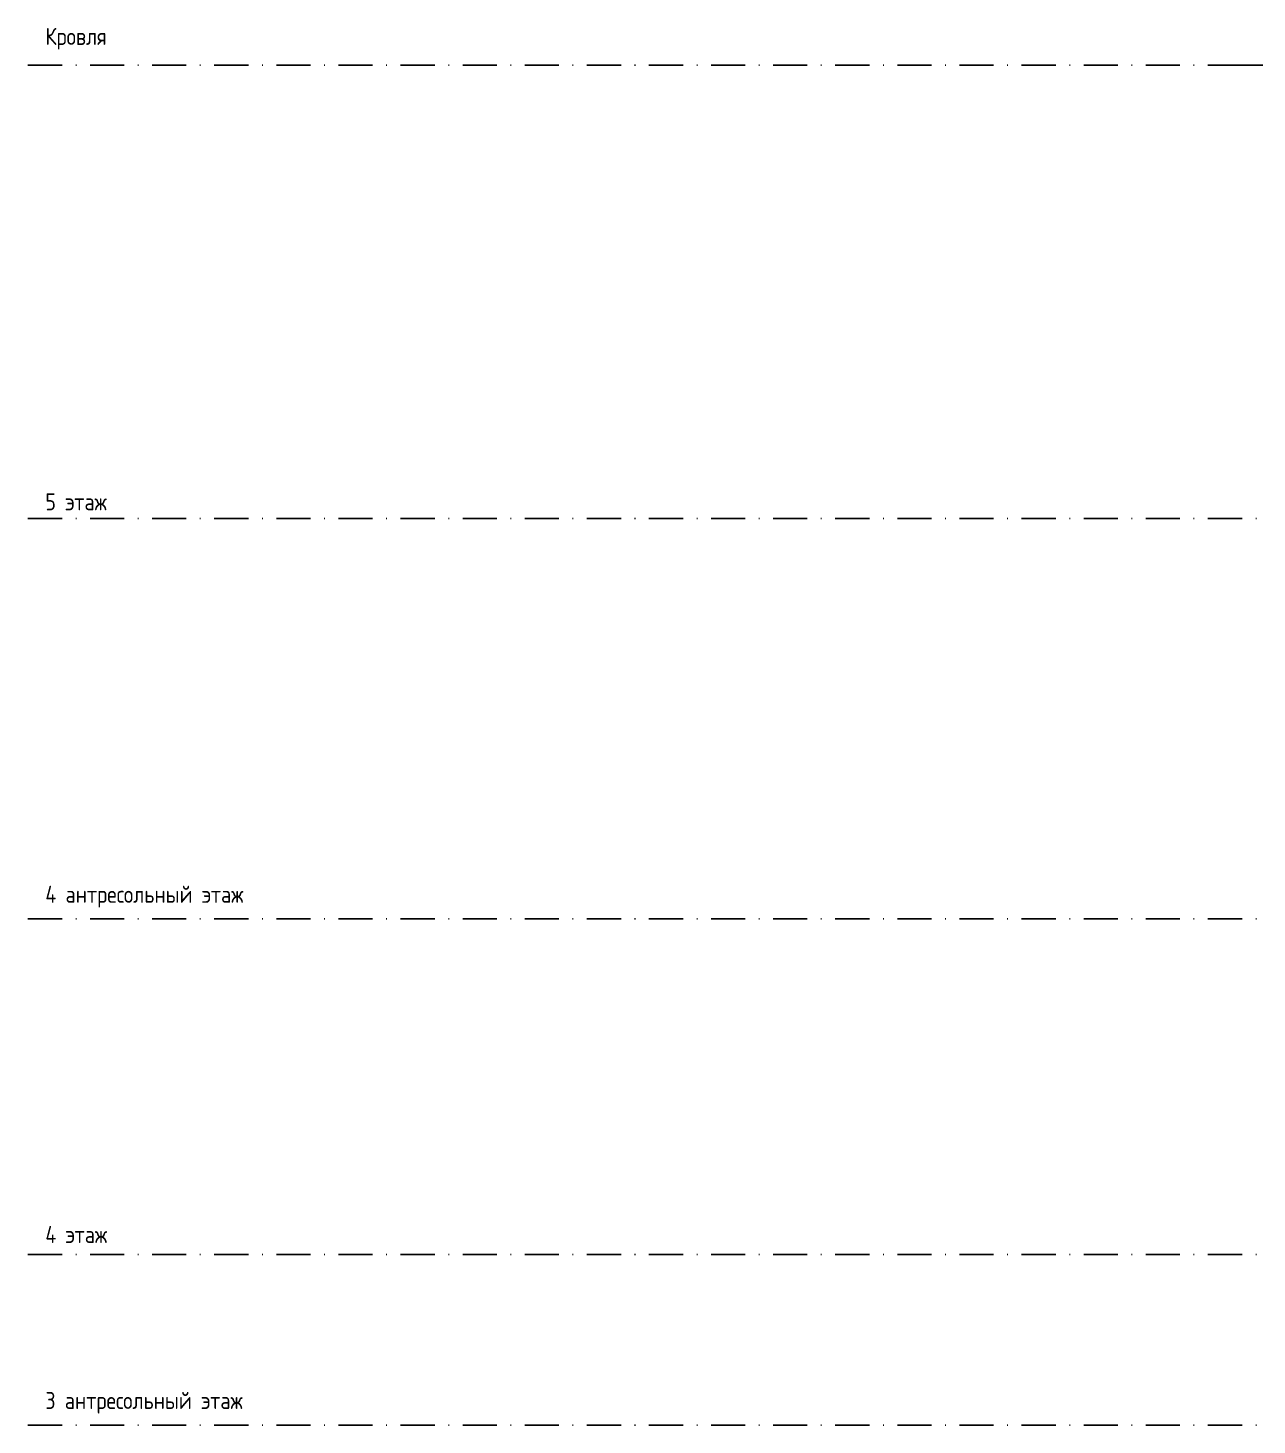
# Model space of a CAD drawing. Header units: millimetres. Extents: x -1221 to 2392, y 143 to 1021.
# Drawn here: x 586.4 to 766.5, y 816.5 to 1021.2 of the extents above; entities that cross this region are included whole.
import ezdxf

# ---------------------------------------------------------------- set-up
doc = ezdxf.new("R2010")
doc.units = ezdxf.units.MM
doc.header["$MEASUREMENT"] = 0
doc.linetypes.add('Штрихпунктирная 5 х 2 мм', pattern=[9, 5, -2, 0, -2])
doc.layers.add('ACM 0.05mm', color=1, linetype='Continuous')
doc.layers.add('ACM Text', color=7, linetype='Continuous')
doc.styles.add('Надписи', font='isocpeur.ttf', dxfattribs={"width": 0.85})

msp = doc.modelspace()

# ---------------------------------------------------------------- linework, layer by layer
at = {"layer": 'ACM 0.05mm', "color": 7, "linetype": 'Штрихпунктирная 5 х 2 мм'}
for points in [[(586.41, 1015.7), (762.34, 1015.7), (762.34, 1015.7), (772.34, 1015.7), (906.48, 1015.7), (906.48, 1015.7), (906.48, 1015.7), (906.48, 1015.7), (906.48, 1015.7), (906.48, 1015.7), (2391.94, 1015.7)], [(586.41, 949.31), (2391.94, 949.31)], [(586.41, 890.62), (2391.94, 890.62)], [(586.41, 841.46), (2391.94, 841.46)], [(586.41, 816.46), (2391.94, 816.46)]]:
    msp.add_lwpolyline(points, dxfattribs=at)

# ---------------------------------------------------------------- texts
at = {"layer": 'ACM Text', "char_height": 2.5, "width": 32, "attachment_point": 7, "style": 'Надписи'}
for s, insert in [('Кровля', (588.96, 1018)), ('5 этаж', (588.96, 950.49)), ('4 антресольный этаж', (588.96, 892.3)), ('4 этаж', (588.96, 843.14)), ('3 антресольный этаж', (588.96, 818.14))]:
    msp.add_mtext(s, dxfattribs=dict(at, insert=insert))

doc.saveas('drawing.dxf')
